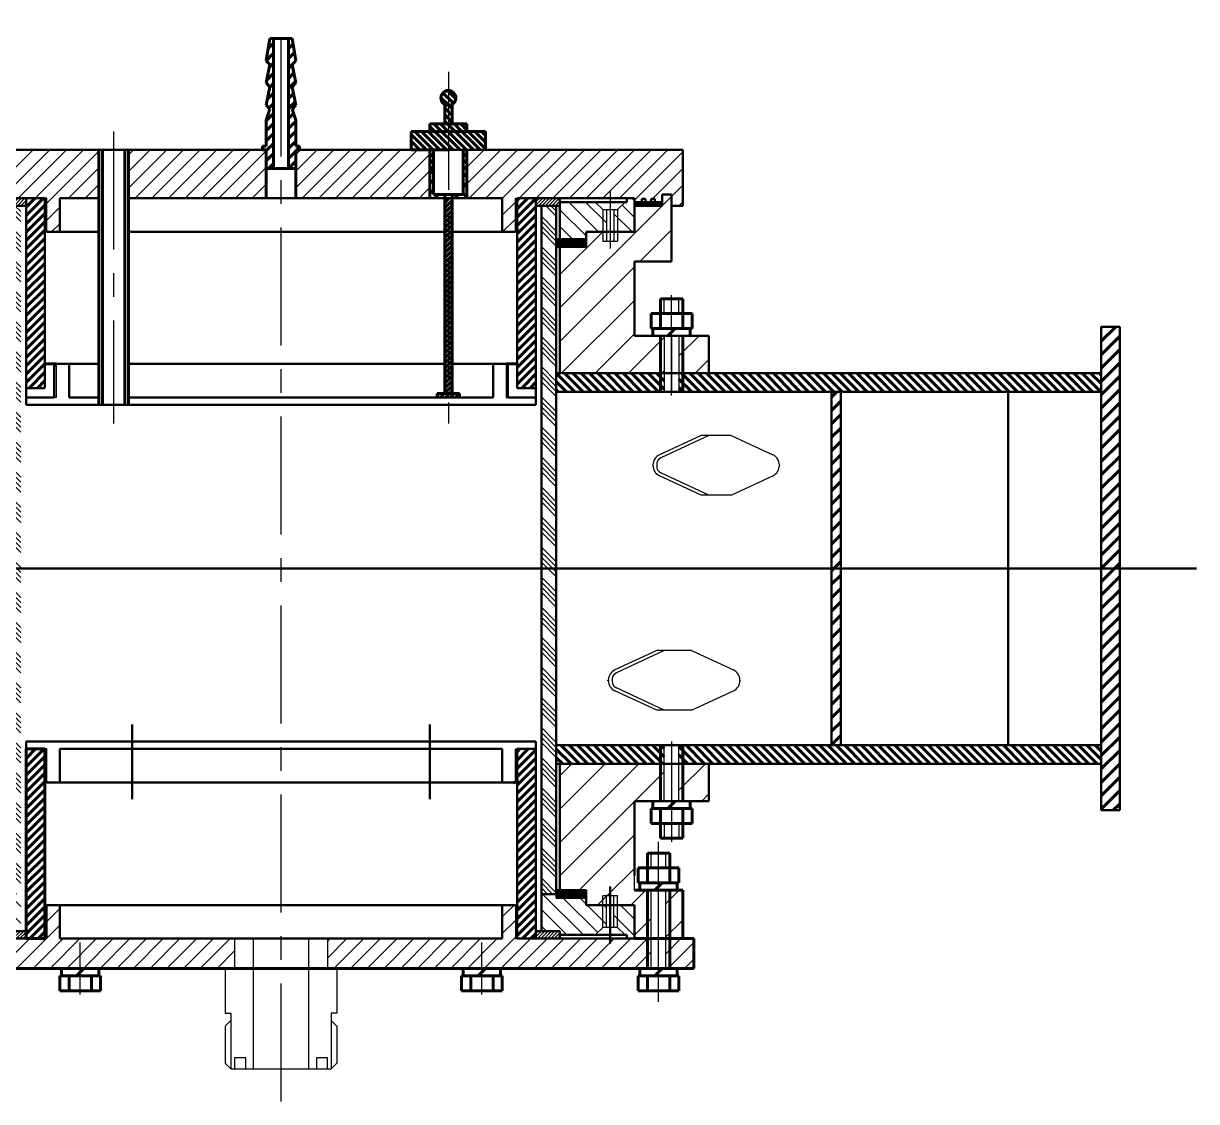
# Model space of a CAD drawing. Header units: millimetres. Extents: x 10739 to 32134, y 609 to 16625.
# Drawn here: x 25845.9 to 26161.3, y 4290.7 to 4580.5 of the extents above; entities that cross this region are included whole.
import ezdxf

# ---------------------------------------------------------------- set-up
doc = ezdxf.new("R2010")
doc.units = ezdxf.units.MM
doc.linetypes.add('CENTER', pattern=[50.8, 31.75, -6.35, 6.35, -6.35])
doc.layers.add('2', color=1, linetype='Continuous', lineweight=60)
doc.layers.add('разьеры', color=10, linetype='Continuous', lineweight=25)

msp = doc.modelspace()

# ---------------------------------------------------------------- hatches: boundary and pattern name
at = {"lineweight": 50}
h = msp.add_hatch(dxfattribs=at)
h.set_pattern_fill('ANSI37', color=256, scale=0.08, angle=90)
h.set_pattern_definition([(135, (-923.99207, 866.7567), (-0.1796051224, -0.1796051224), []), (225, (-923.99207, 866.7567), (0.1796051224, -0.1796051224), [])])
h.paths.add_polyline_path([(25841.11819, 4346.52225), (25841.11819, 4347.52225), (25840.11819, 4347.52225), (25833.11819, 4347.52225), (25833.11819, 4345.52225), (25840.11819, 4345.52225), (25841.11819, 4345.52225)])
h.paths.add_polyline_path([(25997.11819, 4347.52225), (25990.11819, 4347.52225), (25989.11819, 4347.52225), (25989.11819, 4345.52225), (25990.11819, 4345.52225), (25997.11819, 4345.52225)])
h.paths.add_polyline_path([(25820.11819, 4531.52225), (25820.11819, 4532.52225), (25818.11819, 4532.52225), (25814.61819, 4532.52225), (25812.61819, 4532.52225), (25812.61819, 4531.52225)])
h.paths.add_polyline_path([(25840.11819, 4520.52225), (25841.11819, 4520.52225), (25841.11819, 4522.52225), (25840.11819, 4522.52225), (25833.11819, 4522.52225), (25833.11819, 4520.52225)])
h = msp.add_hatch(dxfattribs=at)
h.set_pattern_fill('ANSI37', color=256, scale=0.08, angle=90)
h.set_pattern_definition([(135, (2995.03858, 2034.39778), (-0.1796051224, -0.1796051224), []), (225, (2995.03858, 2034.39778), (0.1796051224, -0.1796051224), [])])
h.paths.add_polyline_path([(26017.61819, 4532.52225), (26015.61819, 4532.52225), (26012.11819, 4532.52225), (26010.11819, 4532.52225), (26010.11819, 4531.52225), (26017.61819, 4531.52225)])
h.paths.add_polyline_path([(25997.11819, 4522.52225), (25990.11819, 4522.52225), (25989.11819, 4522.52225), (25989.11819, 4520.52225), (25990.11819, 4520.52225), (25997.11819, 4520.52225)])
at = {"layer": 'разьеры', "lineweight": 60}
h = msp.add_hatch(dxfattribs=at)
h.set_pattern_fill('ANSI31', color=256, scale=0.6, angle=180)
h.set_pattern_definition([(225, (-923.992, 866.7567), (1.34703842, -1.34703842), [])])
h.paths.add_polyline_path([(25918.11819, 4576.52225), (25917.11819, 4576.52225), (25917.11819, 4543.52225), (25917.11819, 4541.52225), (25919.11819, 4541.52225), (25919.11819, 4546.52225), (25920.11819, 4546.52225), (25920.11819, 4547.52225), (25919.11819, 4547.52225), (25919.11819, 4554.52225), (25918.11819, 4557.52225), (25919.11819, 4558.52225), (25918.11819, 4563.52225), (25919.11819, 4564.52225), (25918.11819, 4569.52225), (25919.11819, 4570.52225)])
h.paths.add_polyline_path([(25913.11819, 4576.52225), (25912.11819, 4576.52225), (25911.11819, 4570.52225), (25912.11819, 4569.52225), (25911.11819, 4564.52225), (25912.11819, 4563.52225), (25911.11819, 4558.52225), (25912.11819, 4557.52225), (25911.11819, 4554.52225), (25911.11819, 4547.52225), (25910.11819, 4547.52225), (25910.11819, 4546.52225), (25911.11819, 4546.52225), (25911.11819, 4541.52225), (25913.11819, 4541.52225), (25913.11819, 4543.52225)])
h = msp.add_hatch(dxfattribs=at)
h.set_pattern_fill('ANSI31', color=256, scale=0.4, angle=270)
h.set_pattern_definition([(315, (-923.9921, 866.7567), (0.89802561, 0.89802561), [])])
h.paths.add_polyline_path([(25956.11819, 4546.52225), (25955.11819, 4546.52225), (25955.11819, 4541.52225), (25956.11819, 4541.52225)])
h.paths.add_polyline_path([(25965.11819, 4546.52225), (25964.11819, 4546.52225), (25964.11819, 4541.52225), (25965.11819, 4541.52225)])
h.paths.add_polyline_path([(25970.11819, 4551.52225), (25960.11819, 4551.52225), (25960.11819, 4546.52225), (25970.11819, 4546.52225)])
h.paths.add_polyline_path([(25960.11819, 4551.52225), (25950.11819, 4551.52225), (25950.11819, 4546.52225), (25960.11819, 4546.52225)])
h.paths.add_polyline_path([(25965.11819, 4553.52225), (25960.11819, 4553.52225), (25960.11819, 4551.52225), (25965.11819, 4551.52225)])
h.paths.add_polyline_path([(25960.11819, 4553.52225), (25955.11819, 4553.52225), (25955.11819, 4551.52225), (25960.11819, 4551.52225)])
h.paths.add_polyline_path([(25961.11819, 4558.52225), (25960.11819, 4558.52225), (25960.11819, 4553.52225), (25961.11819, 4553.52225)])
h.paths.add_polyline_path([(25960.11819, 4558.52225), (25959.11819, 4558.52225), (25959.11819, 4553.52225), (25960.11819, 4553.52225)])
h.paths.add_polyline_path([(25962.11819, 4560.52225, 0.414213562), (25960.11819, 4562.52225), (25960.11819, 4558.52225, 0.414213562)])
h.paths.add_polyline_path([(25960.11819, 4562.52225, 0.414213562), (25958.11819, 4560.52225, 0.414213562), (25960.11819, 4558.52225)])
at = {"layer": 'разьеры', "lineweight": 25}
h = msp.add_hatch(dxfattribs=at)
h.set_pattern_fill('ANSI31', color=256)
h.set_pattern_definition([(45, (-923.992, 866.7567), (-2.24506403, 2.24506403), [])])
h.paths.add_polyline_path([(25866.11819, 4546.52225), (25807.11819, 4546.52225), (25807.11819, 4531.52225), (25810.11819, 4531.52225), (25810.11819, 4534.52225), (25812.61819, 4534.52225), (25812.61819, 4532.52225), (25814.61819, 4532.52225), (25814.61819, 4533.40783), (25815.61819, 4533.40783), (25815.61819, 4532.52225), (25817.11819, 4532.52225), (25817.11819, 4533.40783), (25818.11819, 4533.40783), (25818.11819, 4532.52225), (25820.11819, 4532.52225), (25820.11819, 4533.52225), (25851.61819, 4533.52225), (25852.11819, 4533.52225), (25852.11819, 4524.52225), (25855.61819, 4524.52225), (25855.61819, 4533.52225), (25866.11819, 4533.52225)])
h.paths.add_polyline_path([(25911.11819, 4546.52225), (25910.11819, 4546.52225), (25874.11819, 4546.52225), (25874.11819, 4533.52225), (25882.11819, 4533.52225), (25911.11819, 4533.52225)])
h.paths.add_polyline_path([(25955.11819, 4546.52225), (25950.11819, 4546.52225), (25919.11819, 4546.52225), (25919.11819, 4533.52225), (25948.11819, 4533.52225), (25955.11819, 4533.52225)])
h.paths.add_polyline_path([(26023.11819, 4546.52225), (25965.11819, 4546.52225), (25965.11819, 4533.52225), (25974.61819, 4533.52225), (25974.61819, 4524.52225), (25978.11819, 4524.52225), (25978.11819, 4533.52225), (25978.61819, 4533.52225), (26010.11819, 4533.52225), (26010.11819, 4532.52225), (26012.11819, 4532.52225), (26012.11819, 4533.40783), (26013.11819, 4533.40783), (26013.11819, 4532.52225), (26014.61819, 4532.52225), (26014.61819, 4533.40783), (26015.61819, 4533.40783), (26015.61819, 4532.52225), (26017.61819, 4532.52225), (26017.61819, 4534.52225), (26020.11819, 4534.52225), (26020.11819, 4531.52225), (26023.11819, 4531.52225)])
h.paths.add_polyline_path([(26013.61819, 4334.52225), (26010.11819, 4334.52225), (25978.61819, 4334.52225), (25978.11819, 4334.52225), (25978.11819, 4343.52225), (25974.61819, 4343.52225), (25974.61819, 4334.52225), (25948.11819, 4334.52225), (25927.61819, 4334.52225), (25927.61819, 4326.52225), (25930.11819, 4326.52225), (26013.61819, 4326.52225)])
h.paths.add_polyline_path([(26014.61819, 4334.52225), (26013.61819, 4334.52225), (26013.61819, 4326.52225), (26014.61819, 4326.52225)])
h.paths.add_polyline_path([(26026.11819, 4334.52225), (26023.11819, 4334.52225), (26020.11819, 4334.52225), (26019.61819, 4334.52225), (26019.61819, 4326.52225), (26026.11819, 4326.52225)])
h.paths.add_polyline_path([(26019.61819, 4334.52225), (26018.61819, 4334.52225), (26018.61819, 4326.52225), (26019.61819, 4326.52225)])
h.paths.add_polyline_path([(25902.61819, 4334.52225), (25882.11819, 4334.52225), (25855.61819, 4334.52225), (25855.61819, 4343.52225), (25852.11819, 4343.52225), (25852.11819, 4334.52225), (25851.61819, 4334.52225), (25820.11819, 4334.52225), (25816.61819, 4334.52225), (25816.61819, 4326.52225), (25902.61819, 4326.52225)])
h.paths.add_polyline_path([(25810.61819, 4334.52225), (25807.11819, 4334.52225), (25805.11819, 4334.52225), (25804.11819, 4334.52225), (25804.11819, 4326.52225), (25810.61819, 4326.52225)])
h.paths.add_polyline_path([(25811.61819, 4334.52225), (25810.61819, 4334.52225), (25810.61819, 4326.52225), (25811.61819, 4326.52225)])
h.paths.add_polyline_path([(25816.61819, 4334.52225), (25815.61819, 4334.52225), (25815.61819, 4326.52225), (25816.61819, 4326.52225)])
at = {"layer": 'разьеры', "lineweight": 60}
h = msp.add_hatch(dxfattribs=at)
h.set_pattern_fill('ANSI31', color=256, scale=0.6, angle=270)
h.set_pattern_definition([(315, (-923.992, 866.7567), (1.34703842, 1.34703842), [])])
h.paths.add_polyline_path([(25956.11819, 4541.52225), (25955.11819, 4541.52225), (25955.11819, 4533.52225), (25959.11819, 4533.52225), (25959.11819, 4534.52225), (25956.11819, 4534.52225)])
h.paths.add_polyline_path([(25965.11819, 4541.52225), (25964.11819, 4541.52225), (25964.11819, 4534.52225), (25961.11819, 4534.52225), (25961.11819, 4533.52225), (25965.11819, 4533.52225)])
at = {"layer": 'разьеры', "lineweight": 25}
h = msp.add_hatch(dxfattribs=at)
h.set_pattern_fill('ANSI31', color=256, scale=2)
h.set_pattern_definition([(45, (-923.992, 866.757), (-4.490128, 4.490128), [])])
h.paths.add_polyline_path([(26010.11819, 4516.52225), (26020.11819, 4516.52225), (26020.11819, 4534.52225), (26017.61819, 4534.52225), (26017.61819, 4531.52225), (26010.11819, 4531.52225), (26010.11819, 4524.52225), (26005.61819, 4524.52225), (26005.61819, 4522.02225), (26001.61819, 4522.02225), (26001.61819, 4524.52225), (25997.11819, 4524.52225), (25997.11819, 4520.52225), (25990.11819, 4520.52225), (25990.11819, 4486.52225), (26017.11819, 4486.52225), (26017.11819, 4496.52225), (26010.11819, 4496.52225)])
h.paths.add_polyline_path([(26018.11819, 4496.52225), (26017.11819, 4496.52225), (26017.11819, 4486.52225), (26018.11819, 4486.52225)], flags=17)
h.paths.add_polyline_path([(26030.11819, 4496.52225), (26023.11819, 4496.52225), (26023.11819, 4486.52225), (26030.11819, 4486.52225)])
h.paths.add_polyline_path([(26023.11819, 4496.52225), (26022.11819, 4496.52225), (26022.11819, 4486.52225), (26023.11819, 4486.52225)])
h.paths.add_polyline_path([(26005.61819, 4524.52225), (26004.61819, 4524.52225), (26004.61819, 4522.02225), (26005.61819, 4522.02225)], flags=17)
h.paths.add_polyline_path([(26002.61819, 4524.52225), (26001.61819, 4524.52225), (26001.61819, 4522.02225), (26002.61819, 4522.02225)], flags=17)
h.paths.add_polyline_path([(25840.11819, 4520.52225), (25833.11819, 4520.52225), (25833.11819, 4524.52225), (25828.61819, 4524.52225), (25828.61819, 4522.02225), (25824.61819, 4522.02225), (25824.61819, 4524.52225), (25820.11819, 4524.52225), (25820.11819, 4531.52225), (25812.61819, 4531.52225), (25812.61819, 4534.52225), (25810.11819, 4534.52225), (25810.11819, 4516.52225), (25820.11819, 4516.52225), (25820.11819, 4496.52225), (25813.11819, 4496.52225), (25813.11819, 4486.52225), (25840.11819, 4486.52225)])
h.paths.add_polyline_path([(25828.61819, 4524.52225), (25827.61819, 4524.52225), (25827.61819, 4522.02225), (25828.61819, 4522.02225)], flags=17)
h.paths.add_polyline_path([(25825.61819, 4524.52225), (25824.61819, 4524.52225), (25824.61819, 4522.02225), (25825.61819, 4522.02225)], flags=17)
h.paths.add_polyline_path([(25813.11819, 4496.52225), (25812.11819, 4496.52225), (25812.11819, 4486.52225), (25813.11819, 4486.52225)], flags=17)
h.paths.add_polyline_path([(25807.11819, 4496.52225), (25800.11819, 4496.52225), (25800.11819, 4486.52225), (25807.11819, 4486.52225)])
h.paths.add_polyline_path([(25808.11819, 4496.52225), (25807.11819, 4496.52225), (25807.11819, 4486.52225), (25808.11819, 4486.52225)])
h.paths.add_polyline_path([(26010.11819, 4371.52225), (26017.11819, 4371.52225), (26017.11819, 4381.52225), (25990.11819, 4381.52225), (25990.11819, 4347.52225), (25997.11819, 4347.52225), (25997.11819, 4343.52225), (26001.61819, 4343.52225), (26001.61819, 4346.02225), (26005.61819, 4346.02225), (26005.61819, 4343.52225), (26010.11819, 4343.52225), (26010.11819, 4336.52225), (26010.11819, 4335.52225), (26010.11819, 4334.52225), (26013.61819, 4334.52225), (26013.61819, 4347.52225), (26010.11819, 4347.52225), (26010.11819, 4351.52225)])
h.paths.add_polyline_path([(26018.11819, 4381.52225), (26017.11819, 4381.52225), (26017.11819, 4371.52225), (26018.11819, 4371.52225)])
h.paths.add_polyline_path([(26023.11819, 4381.52225), (26022.11819, 4381.52225), (26022.11819, 4371.52225), (26023.11819, 4371.52225)])
h.paths.add_polyline_path([(26030.11819, 4381.52225), (26023.11819, 4381.52225), (26023.11819, 4371.52225), (26030.11819, 4371.52225)])
h.paths.add_polyline_path([(26014.61819, 4347.52225), (26013.61819, 4347.52225), (26013.61819, 4334.52225), (26014.61819, 4334.52225)], flags=17)
h.paths.add_polyline_path([(26019.61819, 4347.52225), (26018.61819, 4347.52225), (26018.61819, 4334.52225), (26019.61819, 4334.52225)])
h.paths.add_polyline_path([(26023.11819, 4347.52225), (26019.61819, 4347.52225), (26019.61819, 4334.52225), (26020.11819, 4334.52225), (26023.11819, 4334.52225)])
h.paths.add_polyline_path([(26005.61819, 4346.02225), (26004.61819, 4346.02225), (26004.61819, 4343.52225), (26005.61819, 4343.52225)], flags=17)
h.paths.add_polyline_path([(26002.61819, 4346.02225), (26001.61819, 4346.02225), (26001.61819, 4343.52225), (26002.61819, 4343.52225)], flags=17)
h.paths.add_polyline_path([(25840.11819, 4381.52225), (25813.11819, 4381.52225), (25813.11819, 4371.52225), (25820.11819, 4371.52225), (25820.11819, 4351.52225), (25820.11819, 4347.52225), (25816.61819, 4347.52225), (25816.61819, 4334.52225), (25820.11819, 4334.52225), (25820.11819, 4335.52225), (25820.11819, 4336.52225), (25820.11819, 4343.52225), (25824.61819, 4343.52225), (25824.61819, 4346.02225), (25828.61819, 4346.02225), (25828.61819, 4343.52225), (25833.11819, 4343.52225), (25833.11819, 4347.52225), (25840.11819, 4347.52225)])
h.paths.add_polyline_path([(25813.11819, 4381.52225), (25812.11819, 4381.52225), (25812.11819, 4371.52225), (25813.11819, 4371.52225)])
h.paths.add_polyline_path([(25807.11819, 4381.52225), (25800.11819, 4381.52225), (25800.11819, 4371.52225), (25807.11819, 4371.52225)])
h.paths.add_polyline_path([(25808.11819, 4381.52225), (25807.11819, 4381.52225), (25807.11819, 4371.52225), (25808.11819, 4371.52225)])
h.paths.add_polyline_path([(25828.61819, 4346.02225), (25827.61819, 4346.02225), (25827.61819, 4343.52225), (25828.61819, 4343.52225)], flags=17)
h.paths.add_polyline_path([(25825.61819, 4346.02225), (25824.61819, 4346.02225), (25824.61819, 4343.52225), (25825.61819, 4343.52225)], flags=17)
h.paths.add_polyline_path([(25816.61819, 4347.52225), (25815.61819, 4347.52225), (25815.61819, 4334.52225), (25816.61819, 4334.52225)], flags=17)
h.paths.add_polyline_path([(25811.61819, 4347.52225), (25810.61819, 4347.52225), (25810.61819, 4334.52225), (25811.61819, 4334.52225)])
h.paths.add_polyline_path([(25810.61819, 4347.52225), (25807.11819, 4347.52225), (25807.11819, 4334.52225), (25810.61819, 4334.52225)])
h = msp.add_hatch(dxfattribs=at)
h.set_pattern_fill('ANSI31', color=256, angle=90)
h.set_pattern_definition([(135, (-923.992, 866.7567), (-2.24506403, -2.24506403), [])])
h.paths.add_polyline_path([(25824.61819, 4530.52225), (25822.61819, 4532.52225), (25822.11819, 4532.52225), (25822.11819, 4533.52225), (25820.11819, 4533.52225), (25820.11819, 4532.52225), (25820.11819, 4531.52225), (25820.11819, 4524.52225), (25824.61819, 4524.52225)])
h.paths.add_polyline_path([(25825.61819, 4530.52225), (25824.61819, 4530.52225), (25824.61819, 4524.52225), (25825.61819, 4524.52225)])
h.paths.add_polyline_path([(25828.61819, 4530.52225), (25827.61819, 4530.52225), (25827.61819, 4524.52225), (25828.61819, 4524.52225)])
h.paths.add_polyline_path([(25840.11819, 4531.52225), (25840.11819, 4532.52225), (25839.11819, 4532.52225), (25830.61819, 4532.52225), (25828.61819, 4530.52225), (25828.61819, 4524.52225), (25833.11819, 4524.52225), (25833.11819, 4522.52225), (25840.11819, 4522.52225)])
h.paths.add_polyline_path([(26010.11819, 4531.52225), (26010.11819, 4532.52225), (26010.11819, 4533.52225), (26008.11819, 4533.52225), (26008.11819, 4532.52225), (26007.61819, 4532.52225), (26005.61819, 4530.52225), (26005.61819, 4524.52225), (26010.11819, 4524.52225)])
h.paths.add_polyline_path([(26005.61819, 4530.52225), (26004.61819, 4530.52225), (26004.61819, 4524.52225), (26005.61819, 4524.52225)])
h.paths.add_polyline_path([(26002.61819, 4530.52225), (26001.61819, 4530.52225), (26001.61819, 4524.52225), (26002.61819, 4524.52225)])
h.paths.add_polyline_path([(26001.61819, 4530.52225), (25999.61819, 4532.52225), (25991.11819, 4532.52225), (25990.11819, 4532.52225), (25990.11819, 4531.52225), (25990.11819, 4522.52225), (25997.11819, 4522.52225), (25997.11819, 4524.52225), (26001.61819, 4524.52225)])
h.paths.add_polyline_path([(26010.11819, 4343.52225), (26005.61819, 4343.52225), (26005.61819, 4337.52225), (26007.61819, 4335.52225), (26008.11819, 4335.52225), (26008.11819, 4334.52225), (26010.11819, 4334.52225), (26010.11819, 4335.52225), (26010.11819, 4336.52225)])
h.paths.add_polyline_path([(26005.61819, 4343.52225), (26004.61819, 4343.52225), (26004.61819, 4337.52225), (26005.61819, 4337.52225)])
h.paths.add_polyline_path([(26002.61819, 4343.52225), (26001.61819, 4343.52225), (26001.61819, 4337.52225), (26002.61819, 4337.52225)])
h.paths.add_polyline_path([(26001.61819, 4343.52225), (25997.11819, 4343.52225), (25997.11819, 4345.52225), (25990.11819, 4345.52225), (25989.11819, 4345.52225), (25989.11819, 4346.52225), (25988.28922, 4346.52225), (25985.11819, 4346.52225), (25985.11819, 4336.52225), (25990.11819, 4336.52225), (25990.11819, 4335.52225), (25991.11819, 4335.52225), (25999.61819, 4335.52225), (26001.61819, 4337.52225)])
h.paths.add_polyline_path([(25845.11819, 4346.52225), (25841.94716, 4346.52225), (25841.11819, 4346.52225), (25841.11819, 4345.52225), (25840.11819, 4345.52225), (25833.11819, 4345.52225), (25833.11819, 4343.52225), (25828.61819, 4343.52225), (25828.61819, 4337.52225), (25830.61819, 4335.52225), (25839.11819, 4335.52225), (25840.11819, 4335.52225), (25840.11819, 4336.52225), (25845.11819, 4336.52225)])
h.paths.add_polyline_path([(25828.61819, 4343.52225), (25827.61819, 4343.52225), (25827.61819, 4337.52225), (25828.61819, 4337.52225)])
h.paths.add_polyline_path([(25825.61819, 4343.52225), (25824.61819, 4343.52225), (25824.61819, 4337.52225), (25825.61819, 4337.52225)])
h.paths.add_polyline_path([(25824.61819, 4343.52225), (25820.11819, 4343.52225), (25820.11819, 4336.52225), (25820.11819, 4335.52225), (25820.11819, 4334.52225), (25822.11819, 4334.52225), (25822.11819, 4335.52225), (25822.61819, 4335.52225), (25824.61819, 4337.52225)])
h = msp.add_hatch(dxfattribs=at)
h.set_pattern_fill('ANSI31', color=256, scale=0.2)
h.set_pattern_definition([(45, (-923.9921, 866.7567), (-0.449012806, 0.449012806), [])])
h.paths.add_polyline_path([(25846.61819, 4336.52225), (25840.11819, 4336.52225), (25840.11819, 4334.52225), (25846.61819, 4334.52225)])
h.paths.add_polyline_path([(25990.11819, 4336.52225), (25983.61819, 4336.52225), (25983.61819, 4334.52225), (25990.11819, 4334.52225)])
h.paths.add_polyline_path([(25846.61819, 4533.52225), (25840.11819, 4533.52225), (25840.11819, 4531.52225), (25846.61819, 4531.52225)])
h.paths.add_polyline_path([(25990.11819, 4533.52225), (25983.61819, 4533.52225), (25983.61819, 4531.52225), (25990.11819, 4531.52225)])
at = {"layer": 'разьеры', "lineweight": 60}
h = msp.add_hatch(dxfattribs=at)
h.set_pattern_fill('ANSI31', color=256, scale=0.5)
h.set_pattern_definition([(45, (-923.992, 866.7567), (-1.122532015, 1.122532015), [])])
h.paths.add_polyline_path([(25851.61254, 4385.52225), (25846.61819, 4385.52225), (25846.61819, 4334.52225), (25851.61254, 4334.52225)])
h.paths.add_polyline_path([(25983.61819, 4385.52225), (25979.61819, 4385.52225), (25978.61819, 4385.52225), (25978.61819, 4376.52225), (25978.61819, 4334.52225), (25983.61819, 4334.52225)])
h.paths.add_polyline_path([(25983.61819, 4533.52225), (25978.61819, 4533.52225), (25978.61819, 4524.52225), (25978.61819, 4482.52225), (25979.61819, 4482.52225), (25983.61819, 4482.52225)])
h.paths.add_polyline_path([(25851.61819, 4533.52225), (25846.61819, 4533.52225), (25846.61819, 4482.52225), (25850.61819, 4482.52225), (25851.61819, 4482.52225)])
h = msp.add_hatch(dxfattribs=at)
h.set_pattern_fill('ANSI31', color=256, scale=0.3)
h.set_pattern_definition([(45, (-923.9921, 866.7567), (-0.67351921, 0.67351921), [])])
h.paths.add_polyline_path([(25961.11819, 4533.52225), (25960.11819, 4533.52225), (25960.11819, 4481.02225), (25961.11819, 4481.02225)])
h.paths.add_polyline_path([(25960.11819, 4533.52225), (25959.11819, 4533.52225), (25959.11819, 4524.52225), (25959.11819, 4481.02225), (25960.11819, 4481.02225)])
h.paths.add_polyline_path([(25963.11819, 4481.02225), (25961.11819, 4481.02225), (25960.11819, 4481.02225), (25960.11819, 4480.02225), (25963.11819, 4480.02225)])
h.paths.add_polyline_path([(25960.11819, 4481.02225), (25959.11819, 4481.02225), (25957.11819, 4481.02225), (25957.11819, 4480.02225), (25960.11819, 4480.02225)])
at = {"layer": 'разьеры', "lineweight": 25}
h = msp.add_hatch(dxfattribs=at)
h.set_pattern_fill('ANSI34', color=256, scale=0.3, angle=90)
h.set_pattern_definition([(135, (-923.992, 866.7567), (-4.0411153, -4.0411153), []), (135, (-923.992, 868.104), (-4.0411153, -4.0411153), []), (135, (-923.992, 869.451), (-4.0411153, -4.0411153), []), (135, (-923.992, 870.798), (-4.0411153, -4.0411153), [])])
h.paths.add_polyline_path([(25989.11819, 4531.52225), (25985.11819, 4531.52225), (25985.11819, 4486.52225), (25985.11819, 4434.02225), (25989.11819, 4434.02225)])
h.paths.add_polyline_path([(25845.11819, 4531.52225), (25841.11819, 4531.52225), (25841.11819, 4434.02225), (25845.11819, 4434.02225), (25845.11819, 4486.52225)])
h.paths.add_polyline_path([(25989.11819, 4434.02225), (25985.11819, 4434.02225), (25985.11819, 4391.52225), (25985.11819, 4346.52225), (25988.28922, 4346.52225), (25989.11819, 4346.52225), (25989.11819, 4347.52225)])
h.paths.add_polyline_path([(25845.11819, 4434.02225), (25841.11819, 4434.02225), (25841.11819, 4346.52225), (25841.94716, 4346.52225), (25845.11819, 4346.52225), (25845.11819, 4381.52225), (25845.11819, 4391.52225)])
at = {"layer": 'разьеры', "lineweight": 60}
h = msp.add_hatch(dxfattribs=at)
h.set_pattern_fill('ANSI31', color=256, scale=0.8)
h.set_pattern_definition([(45, (-923.992, 866.7567), (-1.79605122, 1.79605122), [])])
h.paths.add_polyline_path([(25719.61819, 4486.52225), (25717.11819, 4486.52225), (25717.11819, 4434.02225), (25719.61819, 4434.02225)])
h.paths.add_polyline_path([(25719.61819, 4434.02225), (25717.11819, 4434.02225), (25717.11819, 4381.52225), (25719.61819, 4381.52225)])
h.paths.add_polyline_path([(25767.11819, 4481.52225), (25764.61819, 4481.52225), (25764.61819, 4434.02225), (25767.11819, 4434.02225)])
h.paths.add_polyline_path([(25767.11819, 4434.02225), (25764.61819, 4434.02225), (25764.61819, 4386.52225), (25767.11819, 4386.52225)])
h.paths.add_polyline_path([(26065.61819, 4481.52225), (26063.11819, 4481.52225), (26063.11819, 4434.02225), (26065.61819, 4434.02225)])
h.paths.add_polyline_path([(26065.61819, 4434.02225), (26063.11819, 4434.02225), (26063.11819, 4386.52225), (26065.61819, 4386.52225)])
h.paths.add_polyline_path([(26140.61819, 4499.02225), (26135.61819, 4499.02225), (26135.61819, 4486.52225), (26135.61819, 4434.02225), (26140.61819, 4434.02225)])
h.paths.add_polyline_path([(26140.61819, 4434.02225), (26135.61819, 4434.02225), (26135.61819, 4381.52225), (26135.61819, 4369.02225), (26140.61819, 4369.02225)])
h = msp.add_hatch(dxfattribs=at)
h.set_pattern_fill('ANSI31', color=256, scale=0.5, angle=90)
h.set_pattern_definition([(135, (-923.992, 866.7567), (-1.122532015, -1.122532015), [])])
h.paths.add_polyline_path([(26017.11819, 4486.52225), (25990.11819, 4486.52225), (25989.11819, 4486.52225), (25989.11819, 4481.52225), (26017.11819, 4481.52225)])
h.paths.add_polyline_path([(26018.11819, 4486.52225), (26017.11819, 4486.52225), (26017.11819, 4481.52225), (26018.11819, 4481.52225)])
h.paths.add_polyline_path([(26023.11819, 4486.52225), (26022.11819, 4486.52225), (26022.11819, 4481.52225), (26023.11819, 4481.52225)])
h.paths.add_polyline_path([(26135.61819, 4486.52225), (26110.61819, 4486.52225), (26030.11819, 4486.52225), (26023.11819, 4486.52225), (26023.11819, 4481.52225), (26135.61819, 4481.52225)])
h.paths.add_polyline_path([(26017.11819, 4386.52225), (25989.11819, 4386.52225), (25989.11819, 4381.52225), (25990.11819, 4381.52225), (26017.11819, 4381.52225)])
h.paths.add_polyline_path([(26018.11819, 4386.52225), (26017.11819, 4386.52225), (26017.11819, 4381.52225), (26018.11819, 4381.52225)])
h.paths.add_polyline_path([(26023.11819, 4386.52225), (26022.11819, 4386.52225), (26022.11819, 4381.52225), (26023.11819, 4381.52225)])
h.paths.add_polyline_path([(26135.61819, 4386.52225), (26023.11819, 4386.52225), (26023.11819, 4381.52225), (26030.11819, 4381.52225), (26110.61819, 4381.52225), (26135.61819, 4381.52225)])
h.paths.add_polyline_path([(25841.11819, 4386.52225), (25813.11819, 4386.52225), (25813.11819, 4381.52225), (25840.11819, 4381.52225), (25841.11819, 4381.52225)])
h.paths.add_polyline_path([(25813.11819, 4386.52225), (25812.11819, 4386.52225), (25812.11819, 4381.52225), (25813.11819, 4381.52225)])
h.paths.add_polyline_path([(25808.11819, 4386.52225), (25807.11819, 4386.52225), (25807.11819, 4381.52225), (25808.11819, 4381.52225)])
h.paths.add_polyline_path([(25807.11819, 4386.52225), (25719.61819, 4386.52225), (25719.61819, 4381.52225), (25800.11819, 4381.52225), (25807.11819, 4381.52225)])
h.paths.add_polyline_path([(25807.11819, 4486.52225), (25800.11819, 4486.52225), (25719.61819, 4486.52225), (25719.61819, 4481.52225), (25807.11819, 4481.52225)])
h.paths.add_polyline_path([(25808.11819, 4486.52225), (25807.11819, 4486.52225), (25807.11819, 4481.52225), (25808.11819, 4481.52225)])
h.paths.add_polyline_path([(25813.11819, 4486.52225), (25812.11819, 4486.52225), (25812.11819, 4481.52225), (25813.11819, 4481.52225)])
h.paths.add_polyline_path([(25841.11819, 4486.52225), (25840.11819, 4486.52225), (25813.11819, 4486.52225), (25813.11819, 4481.52225), (25841.11819, 4481.52225)])

# ---------------------------------------------------------------- linework, layer by layer
at = {"linetype": 'CENTER'}
msp.add_line((25915.11819, 4290.7444), (25915.11819, 4580.52225), dxfattribs=at)
at = {"color": 7, "lineweight": 60}
for p, q in [((25912.11819, 4576.52225), (25911.11819, 4570.52225)), ((25918.11819, 4576.52225), (25912.11819, 4576.52225)), ((25913.11819, 4543.52225), (25913.11819, 4576.52225)), ((25917.11819, 4543.52225), (25917.11819, 4576.52225)), ((25918.11819, 4576.52225), (25919.11819, 4570.52225)), ((25911.11819, 4570.52225), (25912.11819, 4569.52225)), ((25919.11819, 4570.52225), (25918.11819, 4569.52225)), ((25912.11819, 4569.52225), (25911.11819, 4564.52225)), ((25918.11819, 4569.52225), (25919.11819, 4564.52225)), ((25911.11819, 4564.52225), (25912.11819, 4563.52225)), ((25919.11819, 4564.52225), (25918.11819, 4563.52225)), ((25912.11819, 4563.52225), (25911.11819, 4558.52225)), ((25918.11819, 4563.52225), (25919.11819, 4558.52225)), ((25911.11819, 4558.52225), (25912.11819, 4557.52225)), ((25912.11819, 4557.52225), (25911.11819, 4554.52225)), ((25919.11819, 4558.52225), (25918.11819, 4557.52225)), ((25918.11819, 4557.52225), (25919.11819, 4554.52225)), ((25911.11819, 4547.52225), (25911.11819, 4554.52225)), ((25919.11819, 4547.52225), (25919.11819, 4554.52225)), ((25911.11819, 4547.52225), (25910.11819, 4547.52225)), ((26017.11819, 4498.52225), (26017.11819, 4506.52225)), ((26017.11819, 4506.52225), (26023.11819, 4506.52225)), ((26023.11819, 4498.52225), (26023.11819, 4506.52225)), ((26014.61819, 4498.52225), (26014.61819, 4502.52225)), ((26014.61819, 4502.52225), (26025.61819, 4502.52225)), ((26025.61819, 4502.52225), (26025.61819, 4498.52225)), ((26014.61819, 4498.52225), (26025.61819, 4498.52225)), ((26015.11819, 4496.52225), (26015.11819, 4498.52225)), ((26019.11819, 4496.52225), (26021.11819, 4498.52225)), ((26025.11819, 4498.52225), (26025.11819, 4496.52225)), ((26017.11819, 4496.52225), (26017.11819, 4481.52225)), ((26023.11819, 4496.52225), (26023.11819, 4481.52225)), ((26017.11819, 4371.52225), (26017.11819, 4386.52225)), ((26023.11819, 4371.52225), (26023.11819, 4386.52225)), ((26015.11819, 4369.52225), (26015.11819, 4371.52225)), ((26021.11819, 4371.52225), (26019.11819, 4369.52225)), ((26025.11819, 4371.52225), (26025.11819, 4369.52225)), ((26014.61819, 4365.52225), (26014.61819, 4369.52225)), ((26025.61819, 4369.52225), (26014.61819, 4369.52225)), ((26017.11819, 4369.52225), (26017.11819, 4361.52225)), ((26023.11819, 4369.52225), (26023.11819, 4361.52225)), ((26025.61819, 4369.52225), (26025.61819, 4365.52225)), ((26025.61819, 4365.52225), (26014.61819, 4365.52225)), ((26023.11819, 4361.52225), (26017.11819, 4361.52225)), ((26013.61819, 4349.52225), (26013.61819, 4357.52225)), ((26013.61819, 4357.52225), (26019.61819, 4357.52225)), ((26019.61819, 4349.52225), (26019.61819, 4357.52225)), ((26011.11819, 4349.52225), (26011.11819, 4353.52225)), ((26011.11819, 4353.52225), (26022.11819, 4353.52225)), ((26013.61819, 4349.52225), (26013.61819, 4355.52225)), ((26019.61819, 4349.52225), (26019.61819, 4355.52225)), ((26022.11819, 4353.52225), (26022.11819, 4349.52225)), ((26011.11819, 4349.52225), (26022.11819, 4349.52225)), ((26011.61819, 4347.52225), (26011.61819, 4349.52225)), ((26015.61819, 4347.52225), (26017.61819, 4349.52225)), ((26021.61819, 4349.52225), (26021.61819, 4347.52225)), ((26013.61819, 4326.52225), (26013.61819, 4347.52225)), ((26019.61819, 4326.52225), (26019.61819, 4347.52225)), ((25855.61819, 4320.52225), (25855.61819, 4324.52225)), ((25866.61819, 4324.52225), (25855.61819, 4324.52225)), ((25856.11819, 4324.52225), (25856.11819, 4326.52225)), ((25858.11819, 4324.52225), (25858.11819, 4320.52225)), ((25862.11819, 4326.52225), (25860.11819, 4324.52225)), ((25864.11819, 4324.52225), (25864.11819, 4320.52225)), ((25866.11819, 4326.52225), (25866.11819, 4324.52225)), ((25866.61819, 4324.52225), (25866.61819, 4320.52225)), ((25963.61819, 4320.52225), (25963.61819, 4324.52225)), ((25974.61819, 4324.52225), (25963.61819, 4324.52225)), ((25964.11819, 4324.52225), (25964.11819, 4326.52225)), ((25966.11819, 4324.52225), (25966.11819, 4320.52225)), ((25970.11819, 4326.52225), (25968.11819, 4324.52225)), ((25972.11819, 4324.52225), (25972.11819, 4320.52225)), ((25974.11819, 4326.52225), (25974.11819, 4324.52225)), ((25974.61819, 4324.52225), (25974.61819, 4320.52225)), ((26011.11819, 4320.52225), (26011.11819, 4324.52225)), ((26022.11819, 4324.52225), (26011.11819, 4324.52225)), ((26011.61819, 4324.52225), (26011.61819, 4326.52225)), ((26013.61819, 4324.52225), (26013.61819, 4320.52225)), ((26017.61819, 4326.52225), (26015.61819, 4324.52225)), ((26019.61819, 4324.52225), (26019.61819, 4320.52225)), ((26021.61819, 4326.52225), (26021.61819, 4324.52225)), ((26022.11819, 4324.52225), (26022.11819, 4320.52225)), ((25866.61819, 4320.52225), (25855.61819, 4320.52225)), ((25974.61819, 4320.52225), (25963.61819, 4320.52225)), ((26022.11819, 4320.52225), (26011.11819, 4320.52225))]:
    msp.add_line(p, q, dxfattribs=at)
at = {"linetype": 'CENTER', "lineweight": 25}
for p, q in [((25960.11819, 4567.52225), (25960.11819, 4473.02225)), ((25870.11819, 4551.52225), (25870.11819, 4473.02225)), ((26003.61819, 4535.52225), (26003.61819, 4520.02225)), ((26016.61819, 4347.52225), (26016.61819, 4360.52225)), ((26016.61819, 4347.52225), (26016.61819, 4360.52225)), ((26016.61819, 4317.52225), (26016.61819, 4347.52225))]:
    msp.add_line(p, q, dxfattribs=at)
at = {"lineweight": 60}
for p, q in [((25959.11819, 4553.52225), (25959.11819, 4558.52225)), ((25959.11819, 4558.52225), (25960.11819, 4558.52225)), ((25961.11819, 4558.52225), (25960.11819, 4558.52225)), ((25961.11819, 4553.52225), (25961.11819, 4558.52225)), ((25950.11819, 4546.52225), (25950.11819, 4551.52225)), ((25950.11819, 4551.52225), (25960.11819, 4551.52225)), ((25955.11819, 4551.52225), (25955.11819, 4553.52225)), ((25955.11819, 4553.52225), (25960.11819, 4553.52225)), ((25965.11819, 4553.52225), (25960.11819, 4553.52225)), ((25970.11819, 4551.52225), (25960.11819, 4551.52225)), ((25965.11819, 4551.52225), (25965.11819, 4553.52225)), ((25970.11819, 4546.52225), (25970.11819, 4551.52225)), ((25866.11819, 4546.52225), (25866.11819, 4478.02225)), ((25867.11819, 4546.52225), (25867.11819, 4533.52225)), ((25873.11819, 4546.52225), (25873.11819, 4533.52225)), ((25874.11819, 4546.52225), (25874.11819, 4546.52225)), ((25874.11819, 4546.52225), (25874.11819, 4478.02225)), ((25910.11819, 4547.52225), (25910.11819, 4546.52225)), ((25910.11819, 4546.52225), (25911.11819, 4546.52225)), ((25911.11819, 4546.52225), (25911.11819, 4533.52225)), ((25911.11819, 4546.52225), (25911.11819, 4541.52225)), ((25919.11819, 4547.52225), (25920.11819, 4547.52225)), ((25920.11819, 4546.52225), (25919.11819, 4546.52225)), ((25919.11819, 4546.52225), (25919.11819, 4533.52225)), ((25920.11819, 4547.52225), (25920.11819, 4546.52225)), ((25960.11819, 4546.52225), (25950.11819, 4546.52225)), ((25955.11819, 4546.52225), (25955.11819, 4533.52225)), ((25955.11819, 4546.52225), (25960.11819, 4546.52225)), ((25956.11819, 4546.52225), (25956.11819, 4534.52225)), ((25965.11819, 4546.52225), (25964.11819, 4546.52225)), ((25964.11819, 4546.52225), (25964.11819, 4534.52225)), ((25965.11819, 4546.52225), (25965.11819, 4533.52225)), ((25913.11819, 4541.52225), (25913.11819, 4543.52225)), ((25917.11819, 4543.52225), (25917.11819, 4541.52225)), ((25911.11819, 4541.52225), (25913.11819, 4541.52225)), ((25913.11819, 4541.52225), (25917.11819, 4541.52225)), ((25917.11819, 4541.52225), (25919.11819, 4541.52225)), ((25956.11819, 4541.52225), (25955.11819, 4541.52225)), ((25964.11819, 4541.52225), (25965.11819, 4541.52225)), ((25867.11819, 4533.52225), (25867.11819, 4478.02225)), ((25873.11819, 4533.52225), (25873.11819, 4478.02225)), ((25959.11819, 4534.52225), (25956.11819, 4534.52225)), ((25959.11819, 4533.52225), (25959.11819, 4534.52225)), ((25959.11819, 4534.52225), (25961.11819, 4534.52225)), ((25959.11819, 4533.52225), (25959.11819, 4524.52225)), ((25961.11819, 4533.52225), (25961.11819, 4534.52225)), ((25961.11819, 4534.52225), (25964.11819, 4534.52225)), ((25961.11819, 4533.52225), (25961.11819, 4481.02225)), ((25851.61819, 4524.52225), (25851.61819, 4525.02225)), ((25851.61819, 4525.02225), (25852.11819, 4524.52225)), ((25959.11819, 4524.52225), (25959.11819, 4481.02225)), ((25978.11819, 4524.52225), (25978.61819, 4525.02225)), ((25978.61819, 4524.52225), (25978.61819, 4525.52225)), ((25978.61819, 4524.52225), (25978.61819, 4525.02225)), ((25854.61819, 4489.02225), (25851.61819, 4489.02225)), ((25854.11819, 4488.52225), (25854.61819, 4489.02225)), ((25854.11819, 4488.52225), (25854.11819, 4488.52225)), ((25976.11819, 4488.52225), (25975.61819, 4489.02225)), ((25975.61819, 4489.02225), (25978.61819, 4489.02225)), ((25959.11819, 4481.02225), (25957.11819, 4481.02225)), ((25957.11819, 4481.02225), (25957.11819, 4480.02225)), ((25961.11819, 4481.02225), (25959.11819, 4481.02225)), ((25961.11819, 4481.02225), (25963.11819, 4481.02225)), ((25963.11819, 4481.02225), (25963.11819, 4480.02225)), ((25846.61819, 4385.52225), (25851.61254, 4385.52225)), ((25846.61819, 4334.52225), (25846.61819, 4385.52225)), ((25851.61254, 4385.52225), (25851.61254, 4334.52225)), ((25851.61819, 4377.02225), (25852.11819, 4376.52225)), ((25978.11819, 4376.52225), (25977.61819, 4376.52225)), ((25978.11819, 4376.52225), (25978.61819, 4377.02225)), ((25978.61819, 4376.52225), (25978.61819, 4377.52225)), ((25978.61819, 4376.52225), (25978.61819, 4377.02225)), ((26023.11819, 4347.52225), (26010.11819, 4347.52225)), ((26021.61819, 4347.52225), (26011.61819, 4347.52225)), ((26023.11819, 4347.52225), (26020.11819, 4347.52225)), ((26023.11819, 4334.52225), (26023.11819, 4347.52225)), ((26023.11819, 4347.52225), (26023.11819, 4347.52225)), ((25851.61819, 4343.02225), (25851.61819, 4343.52225)), ((25852.11819, 4343.52225), (25851.61819, 4343.02225)), ((25978.11819, 4343.52225), (25978.61819, 4343.02225)), ((25978.61819, 4343.52225), (25978.61819, 4343.02225)), ((25851.61254, 4334.52225), (25846.61819, 4334.52225)), ((26010.11819, 4334.52225), (26020.11819, 4334.52225)), ((26020.11819, 4334.52225), (26023.11819, 4334.52225)), ((26023.11819, 4334.52225), (26026.11819, 4334.52225)), ((26026.11819, 4334.52225), (26026.11819, 4326.52225)), ((25804.11819, 4326.52225), (26026.11819, 4326.52225))]:
    msp.add_line(p, q, dxfattribs=at)
at = {"lineweight": 50}
for p, q in [((25911.11819, 4546.52225), (25807.11819, 4546.52225)), ((25919.11819, 4546.52225), (26023.11819, 4546.52225)), ((26023.11819, 4546.52225), (26023.11819, 4531.52225)), ((25820.11819, 4533.52225), (25851.61819, 4533.52225)), ((25846.61819, 4482.52225), (25846.61819, 4533.52225)), ((25851.61819, 4482.52225), (25851.61819, 4533.52225)), ((25851.61819, 4533.52225), (25851.61819, 4524.52225)), ((25855.61819, 4524.52225), (25855.61819, 4533.52225)), ((25855.61819, 4533.52225), (25866.11819, 4533.52225)), ((25874.11819, 4533.52225), (25882.11819, 4533.52225)), ((25882.11819, 4533.52225), (25915.11819, 4533.52225)), ((25948.11819, 4533.52225), (25915.11819, 4533.52225)), ((25974.61819, 4533.52225), (25948.11819, 4533.52225)), ((25974.61819, 4524.52225), (25974.61819, 4533.52225)), ((26010.11819, 4533.52225), (25978.61819, 4533.52225)), ((25978.61819, 4482.52225), (25978.61819, 4533.52225)), ((25978.61819, 4533.52225), (25978.61819, 4524.52225)), ((25983.61819, 4482.52225), (25983.61819, 4533.52225)), ((25990.11819, 4531.52225), (25990.11819, 4533.52225)), ((25991.11819, 4532.52225), (25990.11819, 4532.52225)), ((25990.11819, 4532.52225), (25990.11819, 4531.52225)), ((25991.11819, 4532.52225), (26008.11819, 4532.52225)), ((26008.11819, 4532.52225), (26008.11819, 4533.52225)), ((26010.11819, 4533.52225), (26010.11819, 4532.52225)), ((26010.11819, 4531.52225), (26010.11819, 4532.52225)), ((26010.11819, 4532.52225), (26012.11819, 4532.52225)), ((26010.11819, 4532.52225), (26012.11819, 4532.52225)), ((26012.11819, 4532.52225), (26012.11819, 4533.40783)), ((26013.11819, 4533.40783), (26012.11819, 4533.40783)), ((26015.61819, 4532.52225), (26012.11819, 4532.52225)), ((26013.11819, 4532.52225), (26013.11819, 4533.40783)), ((26013.11819, 4532.52225), (26014.61819, 4532.52225)), ((26014.61819, 4532.52225), (26014.61819, 4533.40783)), ((26014.61819, 4533.40783), (26015.61819, 4533.40783)), ((26015.61819, 4532.52225), (26015.61819, 4533.40783)), ((26017.61819, 4532.52225), (26015.61819, 4532.52225)), ((26017.61819, 4534.52225), (26020.11819, 4534.52225)), ((26017.61819, 4534.52225), (26017.61819, 4531.52225)), ((26017.61819, 4534.52225), (26017.61819, 4531.52225)), ((26020.11819, 4534.52225), (26018.11819, 4534.52225)), ((26020.11819, 4531.52225), (26020.11819, 4534.52225)), ((26020.11819, 4534.52225), (26020.11819, 4516.52225)), ((25846.61819, 4531.52225), (25840.11819, 4531.52225)), ((25983.61819, 4531.52225), (25990.11819, 4531.52225)), ((25985.11819, 4531.52225), (25985.11819, 4486.52225)), ((25989.11819, 4531.52225), (25985.11819, 4531.52225)), ((25989.11819, 4531.52225), (25989.11819, 4346.52225)), ((25990.11819, 4531.52225), (25990.11819, 4522.52225)), ((26017.61819, 4531.52225), (26010.11819, 4531.52225)), ((26017.61819, 4531.52225), (26010.11819, 4531.52225)), ((26010.11819, 4531.52225), (26010.11819, 4524.52225)), ((26023.11819, 4531.52225), (26020.11819, 4531.52225)), ((26023.11819, 4531.52225), (26020.11819, 4531.52225)), ((25852.11819, 4524.52225), (25855.61819, 4524.52225)), ((25855.61819, 4524.52225), (25866.11819, 4524.52225)), ((25874.11819, 4524.52225), (25915.11819, 4524.52225)), ((25959.11819, 4524.52225), (25915.11819, 4524.52225)), ((25974.61819, 4524.52225), (25961.11819, 4524.52225)), ((25978.11819, 4524.52225), (25974.61819, 4524.52225)), ((26010.11819, 4524.52225), (25997.11819, 4524.52225)), ((25997.11819, 4524.52225), (25997.11819, 4520.52225)), ((25990.11819, 4522.52225), (25989.11819, 4522.52225)), ((25990.11819, 4520.52225), (25989.11819, 4520.52225)), ((25990.11819, 4522.52225), (25997.11819, 4522.52225)), ((25997.11819, 4520.52225), (25990.11819, 4520.52225)), ((25990.11819, 4520.52225), (25990.11819, 4486.52225)), ((26010.11819, 4516.52225), (26020.11819, 4516.52225)), ((26010.11819, 4516.52225), (26010.11819, 4496.52225)), ((26135.61819, 4499.02225), (26140.61819, 4499.02225)), ((26135.61819, 4499.02225), (26135.61819, 4486.52225)), ((26140.61819, 4499.02225), (26140.61819, 4434.02225)), ((26030.11819, 4496.52225), (26010.11819, 4496.52225)), ((26030.11819, 4496.52225), (26030.11819, 4486.52225)), ((25854.11819, 4488.52225), (25854.11819, 4480.02225)), ((25866.11819, 4489.02225), (25854.61819, 4489.02225)), ((25854.61819, 4489.02225), (25856.11819, 4489.02225)), ((25855.61819, 4489.02225), (25856.11819, 4489.02225)), ((25856.11819, 4489.02225), (25857.11819, 4489.02225)), ((25857.11819, 4489.02225), (25858.11819, 4489.02225)), ((25858.11819, 4489.02225), (25858.11819, 4480.02225)), ((25915.11819, 4489.02225), (25874.11819, 4489.02225)), ((25915.11819, 4489.02225), (25959.11819, 4489.02225)), ((25961.11819, 4489.02225), (25975.61819, 4489.02225)), ((25973.11819, 4489.02225), (25972.11819, 4489.02225)), ((25972.11819, 4489.02225), (25972.11819, 4480.02225)), ((25974.11819, 4489.02225), (25973.11819, 4489.02225)), ((25975.61819, 4489.02225), (25974.11819, 4489.02225)), ((25974.61819, 4489.02225), (25974.11819, 4489.02225)), ((25976.11819, 4485.02225), (25976.11819, 4488.52225)), ((25976.11819, 4485.02225), (25976.11819, 4480.02225)), ((25985.11819, 4486.52225), (25985.11819, 4391.52225)), ((25990.11819, 4486.52225), (25989.11819, 4486.52225)), ((25990.11819, 4486.52225), (26030.11819, 4486.52225)), ((26030.11819, 4486.52225), (26110.61819, 4486.52225)), ((26065.61819, 4486.52225), (26063.11819, 4486.52225)), ((26110.61819, 4486.52225), (26135.61819, 4486.52225)), ((26135.61819, 4486.52225), (26135.61819, 4381.52225)), ((25846.61819, 4482.52225), (25846.61819, 4480.02225)), ((25846.61819, 4480.02225), (25846.61819, 4482.52225)), ((25846.61819, 4482.52225), (25850.61819, 4482.52225)), ((25851.61819, 4482.52225), (25850.61819, 4482.52225)), ((25851.61819, 4484.23793), (25851.61819, 4483.45361)), ((25978.61819, 4484.23793), (25978.61819, 4483.45361)), ((25978.61819, 4482.52225), (25979.61819, 4482.52225)), ((25983.61819, 4482.52225), (25979.61819, 4482.52225)), ((25983.61819, 4482.52225), (25983.61819, 4480.02225)), ((25983.61819, 4480.02225), (25983.61819, 4482.52225)), ((25846.61819, 4480.02225), (25846.61819, 4478.02225)), ((25846.61819, 4478.02225), (25846.61819, 4480.02225)), ((25846.61819, 4480.02225), (25852.11819, 4480.02225)), ((25854.11819, 4480.02225), (25846.61819, 4480.02225)), ((25852.11819, 4480.02225), (25854.11819, 4480.02225)), ((25858.11819, 4480.02225), (25866.11819, 4480.02225)), ((25874.11819, 4480.02225), (25915.11819, 4480.02225)), ((25972.11819, 4480.02225), (25915.11819, 4480.02225)), ((25976.11819, 4480.02225), (25977.11819, 4480.02225)), ((25977.11819, 4480.02225), (25983.61819, 4480.02225)), ((25978.11819, 4480.02225), (25977.11819, 4480.02225)), ((25983.61819, 4480.02225), (25978.11819, 4480.02225)), ((25983.61819, 4480.02225), (25983.61819, 4478.02225)), ((25983.61819, 4478.02225), (25983.61819, 4480.02225)), ((25989.11819, 4481.52225), (26135.61819, 4481.52225)), ((26063.11819, 4481.52225), (26063.11819, 4434.02225)), ((26065.61819, 4434.02225), (26065.61819, 4481.52225)), ((26110.61819, 4481.52225), (26110.61819, 4434.02225)), ((26110.61819, 4481.52225), (26110.61819, 4434.02225)), ((25846.61819, 4478.02225), (25915.11819, 4478.02225)), ((25983.61819, 4478.02225), (25915.11819, 4478.02225)), ((26008.38239, 4434.02225), (25805.07087, 4434.02225)), ((25821.854, 4434.02225), (26025.16551, 4434.02225)), ((26161.26623, 4434.02225), (26008.38239, 4434.02225)), ((26063.11819, 4386.52225), (26063.11819, 4434.02225)), ((26065.61819, 4434.02225), (26065.61819, 4386.52225)), ((26110.61819, 4386.52225), (26110.61819, 4434.02225)), ((26110.61819, 4386.52225), (26110.61819, 4434.02225)), ((26140.61819, 4369.02225), (26140.61819, 4434.02225)), ((26003.11819, 4403.86125), (26003.11819, 4404.02225)), ((25875.11819, 4392.09833), (25875.11819, 4372.01288)), ((25955.11819, 4392.09833), (25955.11819, 4372.01288)), ((25985.11819, 4391.52225), (25985.11819, 4346.52225)), ((25846.61819, 4385.52225), (25846.61819, 4387.52225)), ((25846.61819, 4387.52225), (25915.11819, 4387.52225)), ((25846.61819, 4387.52225), (25846.61819, 4385.52225)), ((25983.61819, 4387.52225), (25915.11819, 4387.52225)), ((25983.61819, 4387.52225), (25983.61819, 4385.52225)), ((25846.61819, 4385.52225), (25851.61819, 4385.52225)), ((25851.61254, 4385.52225), (25846.61819, 4385.52225)), ((25846.61819, 4385.52225), (25850.61819, 4385.52225)), ((25846.61819, 4385.52225), (25846.61819, 4334.52225)), ((25851.61819, 4385.52225), (25850.61819, 4385.52225)), ((25851.61254, 4385.52225), (25851.61819, 4376.52225)), ((25851.61819, 4385.52225), (25851.61819, 4334.52225)), ((25851.61819, 4383.80657), (25851.61819, 4384.59089)), ((25855.61254, 4376.52225), (25855.61254, 4385.52225)), ((25855.61254, 4385.52225), (25915.11819, 4385.52225)), ((25974.61819, 4385.52225), (25915.11819, 4385.52225)), ((25974.61819, 4376.52225), (25974.61819, 4385.52225)), ((25983.61819, 4385.52225), (25978.61819, 4385.52225)), ((25978.61819, 4385.52225), (25979.61819, 4385.52225)), ((25978.61819, 4385.52225), (25978.61819, 4334.52225)), ((25978.61819, 4385.52225), (25978.61819, 4376.52225)), ((25978.61819, 4383.80657), (25978.61819, 4384.59089)), ((25983.61819, 4385.52225), (25979.61819, 4385.52225)), ((25983.61819, 4385.52225), (25983.61819, 4334.52225)), ((25989.11819, 4386.52225), (26135.61819, 4386.52225)), ((26135.61819, 4386.52225), (26135.61819, 4386.52225)), ((25985.11819, 4336.52225), (25985.11819, 4381.52225)), ((25990.11819, 4381.52225), (25989.11819, 4381.52225)), ((25990.11819, 4381.52225), (26030.11819, 4381.52225)), ((25990.11819, 4347.52225), (25990.11819, 4381.52225)), ((26030.11819, 4371.52225), (26030.11819, 4381.52225)), ((26030.11819, 4381.52225), (26110.61819, 4381.52225)), ((26065.61819, 4381.52225), (26063.11819, 4381.52225)), ((26110.61819, 4381.52225), (26135.61819, 4381.52225)), ((26135.61819, 4369.02225), (26135.61819, 4381.52225)), ((25915.11819, 4376.52225), (25852.11819, 4376.52225)), ((25915.11819, 4376.52225), (25977.11819, 4376.52225)), ((25977.11819, 4376.52225), (25978.11819, 4376.52225)), ((26030.11819, 4371.52225), (26010.11819, 4371.52225)), ((26010.11819, 4351.52225), (26010.11819, 4371.52225)), ((26135.61819, 4369.02225), (26140.61819, 4369.02225)), ((25988.28922, 4346.52225), (25985.11819, 4346.52225)), ((25989.11819, 4346.52225), (25988.28922, 4346.52225)), ((25990.11819, 4347.52225), (25989.11819, 4347.52225)), ((25997.11819, 4347.52225), (25990.11819, 4347.52225)), ((25997.11819, 4343.52225), (25997.11819, 4347.52225)), ((26010.11819, 4347.52225), (26020.11819, 4347.52225)), ((25851.61819, 4334.52225), (25851.61819, 4343.52225)), ((25852.11819, 4343.52225), (25855.61819, 4343.52225)), ((25855.61819, 4343.52225), (25855.61819, 4334.52225)), ((25855.61819, 4343.52225), (25915.11819, 4343.52225)), ((25974.61819, 4343.52225), (25915.11819, 4343.52225)), ((25978.11819, 4343.52225), (25974.61819, 4343.52225)), ((25974.61819, 4343.52225), (25974.61819, 4334.52225)), ((25978.61819, 4334.52225), (25978.61819, 4343.52225)), ((25990.11819, 4345.52225), (25989.11819, 4345.52225)), ((25990.11819, 4345.52225), (25997.11819, 4345.52225)), ((26010.11819, 4343.52225), (25997.11819, 4343.52225)), ((26010.11819, 4336.52225), (26010.11819, 4343.52225)), ((25820.11819, 4334.52225), (25851.61819, 4334.52225)), ((25846.61819, 4336.52225), (25840.11819, 4336.52225)), ((25855.61819, 4334.52225), (25882.11819, 4334.52225)), ((25882.11819, 4334.52225), (25915.11819, 4334.52225)), ((25948.11819, 4334.52225), (25915.11819, 4334.52225)), ((25974.61819, 4334.52225), (25948.11819, 4334.52225)), ((26010.11819, 4334.52225), (25978.61819, 4334.52225)), ((25983.61819, 4336.52225), (25990.11819, 4336.52225)), ((25989.11819, 4336.52225), (25985.11819, 4336.52225)), ((25990.11819, 4335.52225), (25990.11819, 4336.52225)), ((25990.11819, 4336.52225), (25990.11819, 4334.52225)), ((25991.11819, 4335.52225), (25990.11819, 4335.52225)), ((25991.11819, 4335.52225), (26008.11819, 4335.52225)), ((26008.11819, 4335.52225), (26008.11819, 4334.52225)), ((26010.11819, 4336.52225), (26010.11819, 4335.52225)), ((26010.11819, 4334.52225), (26010.11819, 4335.52225))]:
    msp.add_line(p, q, dxfattribs=at)
at = {"lineweight": 25}
for p, q in [((25852.11819, 4533.52225), (25851.61819, 4533.52225)), ((25852.11819, 4524.52225), (25852.11819, 4533.52225)), ((25978.11819, 4524.52225), (25978.11819, 4533.52225)), ((25978.11819, 4533.52225), (25978.61819, 4533.52225)), ((26020.11819, 4496.52225), (26020.11819, 4481.52225)), ((25854.61819, 4489.02225), (25854.61819, 4480.02225)), ((25975.61819, 4489.02225), (25975.61819, 4480.02225)), ((25854.61819, 4480.02225), (25854.11819, 4480.02225)), ((25975.61819, 4480.02225), (25976.11819, 4480.02225)), ((25852.11819, 4385.52225), (25851.61819, 4385.52225)), ((25852.11819, 4376.52225), (25852.11819, 4385.52225)), ((25978.11819, 4376.52225), (25978.11819, 4385.52225)), ((25978.11819, 4385.52225), (25978.61819, 4385.52225)), ((26020.11819, 4381.52225), (26020.11819, 4371.52225)), ((26013.61819, 4357.52225), (26016.61819, 4357.52225)), ((26010.11819, 4347.52225), (26010.11819, 4351.52225)), ((25989.11819, 4345.52225), (25989.11819, 4347.52225)), ((25852.11819, 4343.52225), (25852.11819, 4334.52225)), ((25978.11819, 4343.52225), (25978.11819, 4334.52225)), ((25852.11819, 4334.52225), (25851.61819, 4334.52225)), ((25978.11819, 4334.52225), (25978.61819, 4334.52225)), ((25974.11819, 4326.52225), (25964.11819, 4326.52225)), ((25964.11819, 4326.52225), (25969.11819, 4326.52225)), ((26011.61819, 4326.52225), (26021.61819, 4326.52225))]:
    msp.add_line(p, q, dxfattribs=at)
at = {"color": 7}
for p, q in [((25999.61819, 4532.52225), (26001.61819, 4530.52225)), ((26005.61819, 4530.52225), (26007.61819, 4532.52225)), ((26001.61819, 4530.52225), (26005.61819, 4530.52225)), ((26001.61819, 4530.52225), (26001.61819, 4522.02225)), ((26002.61819, 4530.52225), (26002.61819, 4522.02225)), ((26004.61819, 4530.52225), (26004.61819, 4522.02225)), ((26005.61819, 4530.52225), (26005.61819, 4522.02225)), ((26001.61819, 4522.02225), (26005.61819, 4522.02225)), ((26020.11819, 4480.52225), (26020.11819, 4507.52225)), ((26018.11819, 4502.52225), (26018.11819, 4506.52225)), ((26022.11819, 4502.52225), (26022.11819, 4506.52225)), ((26018.11819, 4496.52225), (26018.11819, 4481.52225)), ((26022.11819, 4496.52225), (26022.11819, 4481.52225)), ((26028.11819, 4469.76376), (26016.86102, 4464.56814)), ((26030.11819, 4469.76376), (26017.27242, 4463.76907)), ((26036.11819, 4469.76376), (26028.11819, 4469.76376)), ((26036.11819, 4469.76376), (26047.37537, 4464.56814)), ((26015.11819, 4461.84426), (26015.11819, 4461.68326)), ((26016.11819, 4461.9567), (26016.11819, 4461.57082)), ((26030.11819, 4453.76376), (26017.27242, 4459.75845)), ((26049.11819, 4461.84426), (26049.11819, 4461.68326)), ((26028.11819, 4453.76376), (26016.86102, 4458.95938)), ((26036.11819, 4453.76376), (26047.37537, 4458.95938)), ((26036.11819, 4453.76376), (26028.11819, 4453.76376)), ((26016.11819, 4411.94175), (26004.86102, 4406.74613)), ((26018.11819, 4411.94175), (26005.27242, 4405.94706)), ((26025.51604, 4411.94175), (26016.11819, 4411.94175)), ((26025.51604, 4411.94175), (26036.77321, 4406.74613)), ((26038.51604, 4404.02225), (26038.51604, 4403.86125)), ((26016.11819, 4395.94175), (26004.86102, 4401.13737)), ((26018.11819, 4395.94175), (26005.27242, 4401.93644)), ((26025.51604, 4395.94175), (26036.77321, 4401.13737)), ((26025.51604, 4395.94175), (26016.11819, 4395.94175)), ((26020.11819, 4387.52225), (26020.11819, 4360.52225)), ((26018.11819, 4371.52225), (26018.11819, 4386.52225)), ((26022.11819, 4371.52225), (26022.11819, 4386.52225)), ((26018.11819, 4365.52225), (26018.11819, 4361.52225)), ((26022.11819, 4365.52225), (26022.11819, 4361.52225)), ((26014.61819, 4353.52225), (26014.61819, 4357.52225)), ((26018.61819, 4353.52225), (26018.61819, 4357.52225)), ((26014.61819, 4353.52225), (26014.61819, 4355.52225)), ((26018.61819, 4353.52225), (26018.61819, 4355.52225)), ((26003.61819, 4334.52225), (26003.61819, 4348.52225)), ((26014.61819, 4326.52225), (26014.61819, 4347.52225)), ((26018.61819, 4326.52225), (26018.61819, 4347.52225)), ((26005.61819, 4346.02225), (26001.61819, 4346.02225)), ((26001.61819, 4337.52225), (26001.61819, 4346.02225)), ((26002.61819, 4337.52225), (26002.61819, 4346.02225)), ((26004.61819, 4337.52225), (26004.61819, 4346.02225)), ((26005.61819, 4337.52225), (26005.61819, 4346.02225)), ((26001.61819, 4337.52225), (25999.61819, 4335.52225)), ((26005.61819, 4337.52225), (26001.61819, 4337.52225)), ((26007.61819, 4335.52225), (26005.61819, 4337.52225)), ((25902.61819, 4334.52225), (25902.61819, 4326.52225)), ((25907.61819, 4334.52225), (25907.61819, 4299.52225)), ((25922.61819, 4299.52225), (25922.61819, 4334.52225)), ((25927.61819, 4334.52225), (25927.61819, 4326.52225)), ((25900.11819, 4326.52225), (25900.11819, 4314.52225)), ((25902.61819, 4326.52225), (25900.11819, 4326.52225)), ((25927.61819, 4326.52225), (25930.11819, 4326.52225)), ((25930.11819, 4326.52225), (25930.11819, 4314.52225)), ((25900.11819, 4314.52225), (25901.61819, 4314.52225)), ((25901.61819, 4312.52225), (25900.11819, 4311.02225)), ((25901.61819, 4314.52225), (25901.61819, 4312.52225)), ((25901.61819, 4312.52225), (25901.61819, 4299.52225)), ((25930.11819, 4314.52225), (25928.61819, 4314.52225)), ((25928.61819, 4314.52225), (25928.61819, 4312.52225)), ((25928.61819, 4312.52225), (25928.61819, 4299.52225)), ((25928.61819, 4312.52225), (25930.11819, 4311.02225)), ((25900.11819, 4311.02225), (25900.11819, 4301.02225)), ((25930.11819, 4311.02225), (25930.11819, 4301.02225)), ((25905.61819, 4302.52225), (25902.61819, 4302.52225)), ((25902.61819, 4302.52225), (25902.61819, 4299.52225)), ((25905.61819, 4299.52225), (25905.61819, 4302.52225)), ((25927.61819, 4302.52225), (25924.61819, 4302.52225)), ((25924.61819, 4302.52225), (25924.61819, 4299.52225)), ((25927.61819, 4299.52225), (25927.61819, 4302.52225)), ((25900.11819, 4301.02225), (25901.61819, 4299.52225)), ((25901.61819, 4299.52225), (25928.61819, 4299.52225)), ((25930.11819, 4301.02225), (25928.61819, 4299.52225))]:
    msp.add_line(p, q, dxfattribs=at)
at = {"linetype": 'CENTER', "lineweight": 50}
msp.add_line((26003.61819, 4333.26734), (26003.61819, 4348.52225), dxfattribs=at)
at = {"color": 7, "linetype": 'CENTER'}
for p, q in [((25861.11817, 4319.52225), (25861.11817, 4333.52225)), ((25969.1182, 4319.52225), (25969.1182, 4333.52225))]:
    msp.add_line(p, q, dxfattribs=at)
at = {"lineweight": 60}
msp.add_circle((25960.11819, 4560.52225), 2, dxfattribs=at)
at = {"color": 7}
for centre, radius, start, end in [((26018.11819, 4461.84426), 3, 114.7751406, 180), ((26018.11819, 4461.9567), 2, 115.0168935, 180), ((26046.11819, 4461.84426), 3, 0, 65.2248594), ((26018.11819, 4461.68326), 3, 180, 245.2248594), ((26018.11819, 4461.57082), 2, 180, 244.9831065), ((26046.11819, 4461.68326), 3, 294.7751406, 0), ((26006.11819, 4404.02225), 3, 114.7751406, 180), ((26035.51604, 4404.02225), 3, 0, 65.2248594), ((26006.11819, 4403.86125), 3, 180, 245.2248594), ((26006.17329, 4404.07189), 2.08034, 115.6606058, 188.9343549), ((26006.11819, 4403.74881), 2, 180, 244.9831065), ((26035.51604, 4403.86125), 3, 294.7751406, 0)]:
    msp.add_arc(centre, radius, start, end, dxfattribs=at)
at = {"layer": '2', "color": 7}
msp.add_line((25910.11819, 4546.52225), (25910.11819, 4546.52225), dxfattribs=at)

doc.saveas('drawing.dxf')
